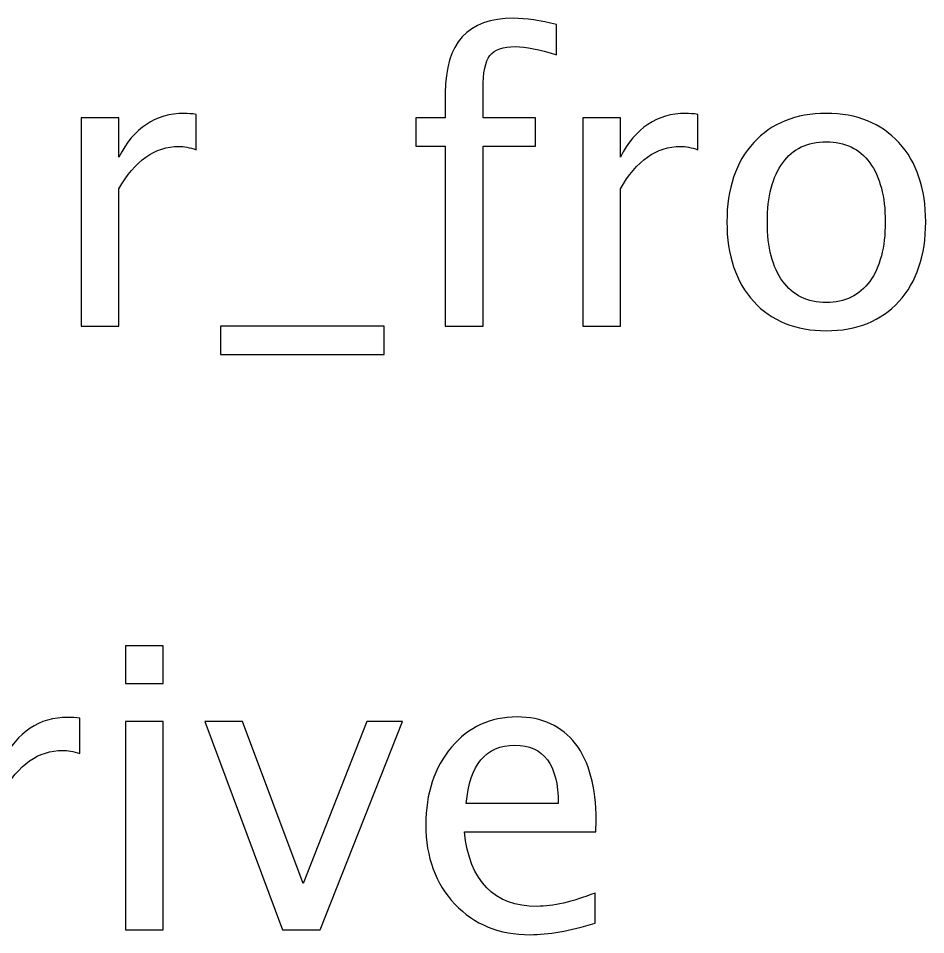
# Model space of a CAD drawing. Header units: centimetres. Extents: x -50 to 50, y -51 to 59.
# Drawn here: x 22.04 to 28.15, y 52.57 to 58.74 of the extents above; entities that cross this region are included whole.
import ezdxf

# ---------------------------------------------------------------- set-up
doc = ezdxf.new("R2010")
doc.units = ezdxf.units.CM
doc.header["$MEASUREMENT"] = 0
doc.layers.add('Layer 1', color=7, linetype='Continuous')

msp = doc.modelspace()

# ---------------------------------------------------------------- linework, layer by layer
at = {"layer": 'Layer 1'}
for points, knots in [([(24.91139, 56.67044), (24.91139, 56.67044), (24.91139, 57.88223), (24.91139, 57.88223), (24.91139, 57.88223), (24.91139, 57.88223), (24.71252, 57.88223), (24.71252, 57.88223), (24.71252, 57.88223), (24.71252, 57.88223), (24.71252, 58.07273), (24.71252, 58.07273), (24.71252, 58.07273), (24.71252, 58.07273), (24.91139, 58.07273), (24.91139, 58.07273), (24.91139, 58.07273), (24.91139, 58.07273), (24.91139, 58.24074), (24.91139, 58.24074), (24.91139, 58.24074), (24.91139, 58.575), (25.06397, 58.74212), (25.36912, 58.74212), (25.36912, 58.74212), (25.45467, 58.74212), (25.55169, 58.72801), (25.66016, 58.69979), (25.66016, 58.69979), (25.66016, 58.69979), (25.66016, 58.49606), (25.66016, 58.49606), (25.66016, 58.49606), (25.54507, 58.5331), (25.45291, 58.55163), (25.38368, 58.55163), (25.38368, 58.55163), (25.29945, 58.55163), (25.24212, 58.53178), (25.2117, 58.49165), (25.2117, 58.49165), (25.18083, 58.45152), (25.16539, 58.377), (25.16539, 58.26808), (25.16539, 58.26808), (25.16539, 58.26808), (25.16539, 58.07273), (25.16539, 58.07273), (25.16539, 58.07273), (25.16539, 58.07273), (25.51773, 58.07273), (25.51773, 58.07273), (25.51773, 58.07273), (25.51773, 58.07273), (25.51773, 57.88223), (25.51773, 57.88223), (25.51773, 57.88223), (25.51773, 57.88223), (25.16539, 57.88223), (25.16539, 57.88223), (25.16539, 57.88223), (25.16539, 57.88223), (25.16539, 56.67044), (25.16539, 56.67044), (25.16539, 56.67044), (25.16539, 56.67044), (24.91139, 56.67044), (24.91139, 56.67044)], [0, 0, 0, 0, 0.0555556, 0.0555556, 0.0555556, 0.0555556, 0.1111111, 0.1111111, 0.1111111, 0.1111111, 0.1666667, 0.1666667, 0.1666667, 0.1666667, 0.2222222, 0.2222222, 0.2222222, 0.2222222, 0.2777778, 0.2777778, 0.2777778, 0.2777778, 0.3333333, 0.3333333, 0.3333333, 0.3333333, 0.3888889, 0.3888889, 0.3888889, 0.3888889, 0.4444444, 0.4444444, 0.4444444, 0.4444444, 0.5, 0.5, 0.5, 0.5, 0.5555556, 0.5555556, 0.5555556, 0.5555556, 0.6111111, 0.6111111, 0.6111111, 0.6111111, 0.6666667, 0.6666667, 0.6666667, 0.6666667, 0.7222222, 0.7222222, 0.7222222, 0.7222222, 0.7777778, 0.7777778, 0.7777778, 0.7777778, 0.8333333, 0.8333333, 0.8333333, 0.8333333, 0.8888889, 0.8888889, 0.8888889, 0.8888889, 1, 1, 1, 1]), ([(22.45827, 56.67044), (22.45827, 56.67044), (22.45827, 58.07273), (22.45827, 58.07273), (22.45827, 58.07273), (22.45827, 58.07273), (22.71227, 58.07273), (22.71227, 58.07273), (22.71227, 58.07273), (22.71227, 58.07273), (22.71227, 57.80771), (22.71227, 57.80771), (22.71227, 57.80771), (22.81325, 58.00394), (22.95965, 58.10183), (23.15192, 58.10183), (23.15192, 58.10183), (23.17794, 58.10183), (23.20528, 58.09963), (23.2335, 58.09522), (23.2335, 58.09522), (23.2335, 58.09522), (23.2335, 57.85754), (23.2335, 57.85754), (23.2335, 57.85754), (23.1894, 57.87209), (23.1506, 57.87958), (23.11708, 57.87958), (23.11708, 57.87958), (22.95569, 57.87958), (22.82075, 57.78433), (22.71227, 57.59339), (22.71227, 57.59339), (22.71227, 57.59339), (22.71227, 56.67044), (22.71227, 56.67044), (22.71227, 56.67044), (22.71227, 56.67044), (22.45827, 56.67044), (22.45827, 56.67044)], [0, 0, 0, 0, 0.0909091, 0.0909091, 0.0909091, 0.0909091, 0.1818182, 0.1818182, 0.1818182, 0.1818182, 0.2727273, 0.2727273, 0.2727273, 0.2727273, 0.3636364, 0.3636364, 0.3636364, 0.3636364, 0.4545455, 0.4545455, 0.4545455, 0.4545455, 0.5454545, 0.5454545, 0.5454545, 0.5454545, 0.6363636, 0.6363636, 0.6363636, 0.6363636, 0.7272727, 0.7272727, 0.7272727, 0.7272727, 0.8181818, 0.8181818, 0.8181818, 0.8181818, 1, 1, 1, 1]), ([(25.83655, 56.67044), (25.83655, 56.67044), (25.83655, 58.07273), (25.83655, 58.07273), (25.83655, 58.07273), (25.83655, 58.07273), (26.09055, 58.07273), (26.09055, 58.07273), (26.09055, 58.07273), (26.09055, 58.07273), (26.09055, 57.80771), (26.09055, 57.80771), (26.09055, 57.80771), (26.19153, 58.00394), (26.33793, 58.10183), (26.5302, 58.10183), (26.5302, 58.10183), (26.55622, 58.10183), (26.58356, 58.09963), (26.61178, 58.09522), (26.61178, 58.09522), (26.61178, 58.09522), (26.61178, 57.85754), (26.61178, 57.85754), (26.61178, 57.85754), (26.56768, 57.87209), (26.52888, 57.87958), (26.49536, 57.87958), (26.49536, 57.87958), (26.33397, 57.87958), (26.19903, 57.78433), (26.09055, 57.59339), (26.09055, 57.59339), (26.09055, 57.59339), (26.09055, 56.67044), (26.09055, 56.67044), (26.09055, 56.67044), (26.09055, 56.67044), (25.83655, 56.67044), (25.83655, 56.67044)], [0, 0, 0, 0, 0.0909091, 0.0909091, 0.0909091, 0.0909091, 0.1818182, 0.1818182, 0.1818182, 0.1818182, 0.2727273, 0.2727273, 0.2727273, 0.2727273, 0.3636364, 0.3636364, 0.3636364, 0.3636364, 0.4545455, 0.4545455, 0.4545455, 0.4545455, 0.5454545, 0.5454545, 0.5454545, 0.5454545, 0.6363636, 0.6363636, 0.6363636, 0.6363636, 0.7272727, 0.7272727, 0.7272727, 0.7272727, 0.8181818, 0.8181818, 0.8181818, 0.8181818, 1, 1, 1, 1]), ([(27.47741, 56.63869), (27.27148, 56.63869), (27.10832, 56.70439), (26.98837, 56.8358), (26.98837, 56.8358), (26.86799, 56.96721), (26.80801, 57.14581), (26.80801, 57.37114), (26.80801, 57.37114), (26.80801, 57.59604), (26.86799, 57.77419), (26.98837, 57.90516), (26.98837, 57.90516), (27.10832, 58.03613), (27.27148, 58.10183), (27.47741, 58.10183), (27.47741, 58.10183), (27.68334, 58.10183), (27.8465, 58.03613), (27.96645, 57.90516), (27.96645, 57.90516), (28.08683, 57.77419), (28.1468, 57.59604), (28.1468, 57.37114), (28.1468, 57.37114), (28.1468, 57.14581), (28.08683, 56.96721), (27.96645, 56.8358), (27.96645, 56.8358), (27.8465, 56.70439), (27.68334, 56.63869), (27.47741, 56.63869)], [0, 0, 0, 0, 0.1111111, 0.1111111, 0.1111111, 0.1111111, 0.2222222, 0.2222222, 0.2222222, 0.2222222, 0.3333333, 0.3333333, 0.3333333, 0.3333333, 0.4444444, 0.4444444, 0.4444444, 0.4444444, 0.5555556, 0.5555556, 0.5555556, 0.5555556, 0.6666667, 0.6666667, 0.6666667, 0.6666667, 0.7777778, 0.7777778, 0.7777778, 0.7777778, 1, 1, 1, 1]), ([(27.47697, 56.82919), (27.60265, 56.82919), (27.70054, 56.87637), (27.77021, 56.97118), (27.77021, 56.97118), (27.83945, 57.06555), (27.87428, 57.19917), (27.87428, 57.37114), (27.87428, 57.37114), (27.87428, 57.54268), (27.83945, 57.67586), (27.77021, 57.77022), (27.77021, 57.77022), (27.70054, 57.86415), (27.60265, 57.91133), (27.47697, 57.91133), (27.47697, 57.91133), (27.35085, 57.91133), (27.25296, 57.86415), (27.18416, 57.77022), (27.18416, 57.77022), (27.11493, 57.67586), (27.08054, 57.54268), (27.08054, 57.37114), (27.08054, 57.37114), (27.08054, 57.19917), (27.11493, 57.06555), (27.18416, 56.97118), (27.18416, 56.97118), (27.25296, 56.87637), (27.35085, 56.82919), (27.47697, 56.82919)], [0, 0, 0, 0, 0.1111111, 0.1111111, 0.1111111, 0.1111111, 0.2222222, 0.2222222, 0.2222222, 0.2222222, 0.3333333, 0.3333333, 0.3333333, 0.3333333, 0.4444444, 0.4444444, 0.4444444, 0.4444444, 0.5555556, 0.5555556, 0.5555556, 0.5555556, 0.6666667, 0.6666667, 0.6666667, 0.6666667, 0.7777778, 0.7777778, 0.7777778, 0.7777778, 1, 1, 1, 1]), ([(23.39798, 56.47994), (23.39798, 56.47994), (23.39798, 56.67044), (23.39798, 56.67044), (23.39798, 56.67044), (23.39798, 56.67044), (24.49865, 56.67044), (24.49865, 56.67044), (24.49865, 56.67044), (24.49865, 56.67044), (24.49865, 56.47994), (24.49865, 56.47994), (24.49865, 56.47994), (24.49865, 56.47994), (23.39798, 56.47994), (23.39798, 56.47994)], [0, 0, 0, 0, 0.2, 0.2, 0.2, 0.2, 0.4, 0.4, 0.4, 0.4, 0.6, 0.6, 0.6, 0.6, 1, 1, 1, 1]), ([(22.75748, 54.26362), (22.75748, 54.26362), (22.75748, 54.51762), (22.75748, 54.51762), (22.75748, 54.51762), (22.75748, 54.51762), (23.01148, 54.51762), (23.01148, 54.51762), (23.01148, 54.51762), (23.01148, 54.51762), (23.01148, 54.26362), (23.01148, 54.26362), (23.01148, 54.26362), (23.01148, 54.26362), (22.75748, 54.26362), (22.75748, 54.26362)], [0, 0, 0, 0, 0.2, 0.2, 0.2, 0.2, 0.4, 0.4, 0.4, 0.4, 0.6, 0.6, 0.6, 0.6, 1, 1, 1, 1]), ([(21.67489, 52.60468), (21.67489, 52.60468), (21.67489, 54.00697), (21.67489, 54.00697), (21.67489, 54.00697), (21.67489, 54.00697), (21.92889, 54.00697), (21.92889, 54.00697), (21.92889, 54.00697), (21.92889, 54.00697), (21.92889, 53.74195), (21.92889, 53.74195), (21.92889, 53.74195), (22.02987, 53.93818), (22.17627, 54.03607), (22.36854, 54.03607), (22.36854, 54.03607), (22.39456, 54.03607), (22.4219, 54.03387), (22.45012, 54.02946), (22.45012, 54.02946), (22.45012, 54.02946), (22.45012, 53.79178), (22.45012, 53.79178), (22.45012, 53.79178), (22.40602, 53.80633), (22.36722, 53.81382), (22.3337, 53.81382), (22.3337, 53.81382), (22.17231, 53.81382), (22.03737, 53.71857), (21.92889, 53.52763), (21.92889, 53.52763), (21.92889, 53.52763), (21.92889, 52.60468), (21.92889, 52.60468), (21.92889, 52.60468), (21.92889, 52.60468), (21.67489, 52.60468), (21.67489, 52.60468)], [0, 0, 0, 0, 0.0909091, 0.0909091, 0.0909091, 0.0909091, 0.1818182, 0.1818182, 0.1818182, 0.1818182, 0.2727273, 0.2727273, 0.2727273, 0.2727273, 0.3636364, 0.3636364, 0.3636364, 0.3636364, 0.4545455, 0.4545455, 0.4545455, 0.4545455, 0.5454545, 0.5454545, 0.5454545, 0.5454545, 0.6363636, 0.6363636, 0.6363636, 0.6363636, 0.7272727, 0.7272727, 0.7272727, 0.7272727, 0.8181818, 0.8181818, 0.8181818, 0.8181818, 1, 1, 1, 1]), ([(22.75748, 52.60468), (22.75748, 52.60468), (22.75748, 54.00697), (22.75748, 54.00697), (22.75748, 54.00697), (22.75748, 54.00697), (23.01148, 54.00697), (23.01148, 54.00697), (23.01148, 54.00697), (23.01148, 54.00697), (23.01148, 52.60468), (23.01148, 52.60468), (23.01148, 52.60468), (23.01148, 52.60468), (22.75748, 52.60468), (22.75748, 52.60468)], [0, 0, 0, 0, 0.2, 0.2, 0.2, 0.2, 0.4, 0.4, 0.4, 0.4, 0.6, 0.6, 0.6, 0.6, 1, 1, 1, 1]), ([(23.81404, 52.60468), (23.81404, 52.60468), (23.29193, 54.00697), (23.29193, 54.00697), (23.29193, 54.00697), (23.29193, 54.00697), (23.54593, 54.00697), (23.54593, 54.00697), (23.54593, 54.00697), (23.54593, 54.00697), (23.95295, 52.91733), (23.95295, 52.91733), (23.95295, 52.91733), (23.95295, 52.91733), (24.38378, 54.00697), (24.38378, 54.00697), (24.38378, 54.00697), (24.38378, 54.00697), (24.62278, 54.00697), (24.62278, 54.00697), (24.62278, 54.00697), (24.62278, 54.00697), (24.06848, 52.60468), (24.06848, 52.60468), (24.06848, 52.60468), (24.06848, 52.60468), (23.81404, 52.60468), (23.81404, 52.60468)], [0, 0, 0, 0, 0.125, 0.125, 0.125, 0.125, 0.25, 0.25, 0.25, 0.25, 0.375, 0.375, 0.375, 0.375, 0.5, 0.5, 0.5, 0.5, 0.625, 0.625, 0.625, 0.625, 0.75, 0.75, 0.75, 0.75, 1, 1, 1, 1]), ([(25.92057, 52.64966), (25.74991, 52.59851), (25.60395, 52.57293), (25.48224, 52.57293), (25.48224, 52.57293), (25.27454, 52.57293), (25.10565, 52.64172), (24.97557, 52.77886), (24.97557, 52.77886), (24.84548, 52.91601), (24.78021, 53.09372), (24.78021, 53.31244), (24.78021, 53.31244), (24.78021, 53.52455), (24.83754, 53.69873), (24.95263, 53.83499), (24.95263, 53.83499), (25.06773, 53.97081), (25.21501, 54.03872), (25.39449, 54.03872), (25.39449, 54.03872), (25.56426, 54.03872), (25.69567, 53.97831), (25.78828, 53.85748), (25.78828, 53.85748), (25.88088, 53.73665), (25.92718, 53.56556), (25.92718, 53.34375), (25.92718, 53.34375), (25.92718, 53.34375), (25.92586, 53.26614), (25.92586, 53.26614), (25.92586, 53.26614), (25.92586, 53.26614), (25.03951, 53.26614), (25.03951, 53.26614), (25.03951, 53.26614), (25.07655, 52.931), (25.24015, 52.76343), (25.52987, 52.76343), (25.52987, 52.76343), (25.63614, 52.76343), (25.76623, 52.79342), (25.92057, 52.85339), (25.92057, 52.85339), (25.92057, 52.85339), (25.92057, 52.64966), (25.92057, 52.64966)], [0, 0, 0, 0, 0.0769231, 0.0769231, 0.0769231, 0.0769231, 0.1538462, 0.1538462, 0.1538462, 0.1538462, 0.2307692, 0.2307692, 0.2307692, 0.2307692, 0.3076923, 0.3076923, 0.3076923, 0.3076923, 0.3846154, 0.3846154, 0.3846154, 0.3846154, 0.4615385, 0.4615385, 0.4615385, 0.4615385, 0.5384615, 0.5384615, 0.5384615, 0.5384615, 0.6153846, 0.6153846, 0.6153846, 0.6153846, 0.6923077, 0.6923077, 0.6923077, 0.6923077, 0.7692308, 0.7692308, 0.7692308, 0.7692308, 0.8461538, 0.8461538, 0.8461538, 0.8461538, 1, 1, 1, 1]), ([(25.05274, 53.45664), (25.05274, 53.45664), (25.67186, 53.45664), (25.67186, 53.45664), (25.67186, 53.45664), (25.67186, 53.71769), (25.5744, 53.84822), (25.37994, 53.84822), (25.37994, 53.84822), (25.18414, 53.84822), (25.07522, 53.71769), (25.05274, 53.45664)], [0, 0, 0, 0, 0.25, 0.25, 0.25, 0.25, 0.5, 0.5, 0.5, 0.5, 1, 1, 1, 1])]:
    msp.add_open_spline(points, degree=3, knots=knots, dxfattribs=at)

doc.saveas('drawing.dxf')
